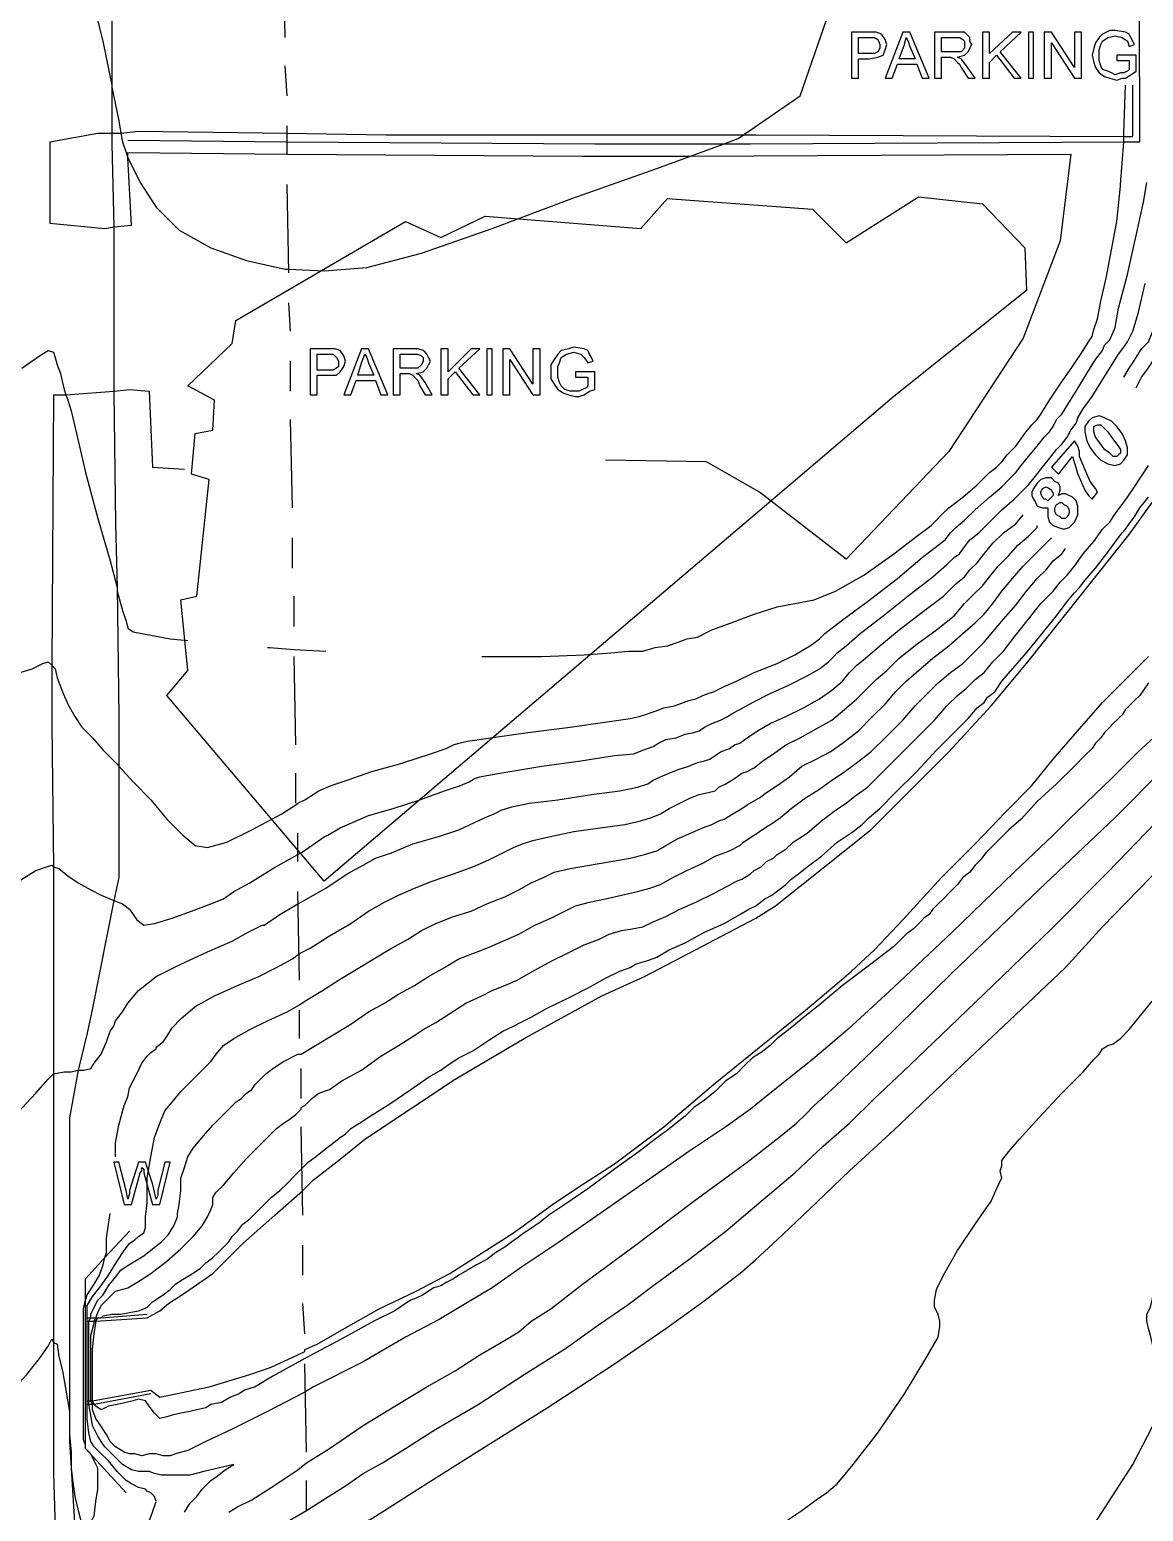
# Model space of a CAD drawing. Header units: feet. Extents: x -3749 to 15459, y 505 to 24761.
# Drawn here: x 445 to 2963, y 11107 to 14459 of the extents above; entities that cross this region are included whole.
import ezdxf

# ---------------------------------------------------------------- set-up
doc = ezdxf.new("R2010")
doc.units = ezdxf.units.FT
for name, color, linetype in [('Buildings', 2, 'CONTINUOUS'), ('Streets', 4, 'CONTINUOUS'), ('Topo', 7, 'CONTINUOUS'), ('Topo Lines', 6, 'CONTINUOUS'), ('Water', 5, 'CONTINUOUS')]:
    doc.layers.add(name, color=color, linetype=linetype)

msp = doc.modelspace()

# ---------------------------------------------------------------- linework, layer by layer
at = {"layer": 'Buildings'}
for points in [[(2919.2, 14205), (2955.2, 14205), (2951.2, 15677), (2315.2, 15677), (2159.2, 15677), (2155.2, 15653), (2111.2, 15653)], [(1023.2, 14441), (1019.2, 14641)], [(2303.2, 14349), (2319.2, 14349), (2319.2, 14393), (2343.2, 14393), (2363.2, 14397), (2375.2, 14401), (2379.2, 14413), (2383.2, 14425), (2379.2, 14437), (2371.2, 14449), (2359.2, 14453), (2351.2, 14453), (2343.2, 14453), (2303.2, 14453), (2303.2, 14349)], [(2379.2, 14349), (2395.2, 14349), (2407.2, 14381), (2451.2, 14381), (2463.2, 14349), (2479.2, 14349), (2435.2, 14453), (2419.2, 14453), (2379.2, 14349)], [(2491.2, 14349), (2507.2, 14349), (2507.2, 14397), (2523.2, 14397), (2527.2, 14397), (2535.2, 14393), (2543.2, 14385), (2547.2, 14381), (2551.2, 14373), (2567.2, 14349), (2583.2, 14349), (2563.2, 14377), (2551.2, 14393), (2543.2, 14397), (2559.2, 14401), (2567.2, 14409), (2571.2, 14417), (2575.2, 14425), (2571.2, 14433), (2571.2, 14441), (2563.2, 14449), (2559.2, 14453), (2551.2, 14453), (2539.2, 14453), (2491.2, 14453), (2491.2, 14349)], [(2599.2, 14349), (2615.2, 14349), (2615.2, 14385), (2631.2, 14401), (2671.2, 14349), (2687.2, 14349), (2639.2, 14409), (2687.2, 14453), (2667.2, 14453), (2615.2, 14405), (2615.2, 14453), (2599.2, 14453), (2599.2, 14349)], [(2703.2, 14349), (2715.2, 14349), (2715.2, 14453), (2703.2, 14453), (2703.2, 14349)], [(2739.2, 14349), (2755.2, 14349), (2755.2, 14429), (2807.2, 14349), (2823.2, 14349), (2823.2, 14453), (2807.2, 14453), (2807.2, 14373), (2755.2, 14453), (2739.2, 14453), (2739.2, 14349)], [(2903.2, 14389), (2931.2, 14389), (2931.2, 14369), (2927.2, 14365), (2919.2, 14361), (2911.2, 14361), (2899.2, 14357), (2891.2, 14361), (2883.2, 14365), (2871.2, 14369), (2867.2, 14377), (2863.2, 14389), (2863.2, 14401), (2863.2, 14413), (2867.2, 14425), (2871.2, 14433), (2883.2, 14441), (2899.2, 14445), (2915.2, 14441), (2927.2, 14433), (2931.2, 14421), (2943.2, 14425), (2939.2, 14433), (2935.2, 14441), (2931.2, 14449), (2923.2, 14453), (2899.2, 14457), (2887.2, 14457), (2871.2, 14449), (2863.2, 14441), (2855.2, 14429), (2851.2, 14417), (2847.2, 14401), (2851.2, 14385), (2855.2, 14373), (2863.2, 14361), (2875.2, 14353), (2887.2, 14349), (2903.2, 14345), (2915.2, 14349), (2923.2, 14349), (2935.2, 14357), (2947.2, 14365), (2947.2, 14401), (2903.2, 14401), (2903.2, 14389)], [(2319.2, 14405), (2319.2, 14441), (2343.2, 14441), (2351.2, 14441), (2355.2, 14441), (2363.2, 14437), (2367.2, 14425), (2367.2, 14417), (2363.2, 14409), (2355.2, 14405), (2343.2, 14405), (2319.2, 14405)], [(2411.2, 14393), (2423.2, 14425), (2427.2, 14441), (2431.2, 14433), (2435.2, 14421), (2447.2, 14393), (2411.2, 14393)], [(2507.2, 14409), (2507.2, 14441), (2539.2, 14441), (2547.2, 14441), (2555.2, 14437), (2559.2, 14433), (2559.2, 14425), (2559.2, 14417), (2551.2, 14409), (2543.2, 14409), (2535.2, 14409), (2507.2, 14409)], [(1027.2, 14309), (1023.2, 14377)], [(1027.2, 14177), (1027.2, 14241)], [(667.2, 14209), (1027.2, 14205)], [(1027.2, 14205), (1723.2, 14201), (2015.2, 14201)], [(1027.2, 14205), (1027.2, 14205)], [(2015.2, 14201), (2075.2, 14201), (2919.2, 14205)], [(2399.2, 13629), (1111.2, 12533), (755.2, 12953), (803.2, 13009), (787.2, 13169), (823.2, 13177), (851.2, 13441), (811.2, 13453), (819.2, 13545), (859.2, 13553), (863.2, 13621), (803.2, 13653), (903.2, 13749), (911.2, 13801), (1295.2, 14025), (1375.2, 13989), (1475.2, 14037), (1827.2, 14009), (1887.2, 14077), (2215.2, 14053), (2291.2, 13977), (2455.2, 14081), (2599.2, 14065), (2695.2, 13965), (2699.2, 13869), (2399.2, 13629)], [(1031.2, 13909), (1027.2, 14109)], [(1035.2, 13777), (1031.2, 13841)], [(1079.2, 13633), (1095.2, 13633), (1095.2, 13677), (1119.2, 13677), (1139.2, 13677), (1147.2, 13685), (1155.2, 13697), (1159.2, 13709), (1155.2, 13721), (1147.2, 13733), (1135.2, 13737), (1127.2, 13737), (1119.2, 13737), (1079.2, 13737), (1079.2, 13633)], [(1095.2, 13689), (1095.2, 13725), (1119.2, 13725), (1127.2, 13725), (1131.2, 13725), (1139.2, 13717), (1143.2, 13709), (1143.2, 13697), (1139.2, 13693), (1131.2, 13689), (1119.2, 13689), (1095.2, 13689)], [(1155.2, 13633), (1171.2, 13633), (1183.2, 13665), (1227.2, 13665), (1239.2, 13633), (1255.2, 13633), (1211.2, 13737), (1195.2, 13737), (1155.2, 13633)], [(1187.2, 13677), (1195.2, 13705), (1203.2, 13725), (1207.2, 13717), (1211.2, 13705), (1223.2, 13677), (1187.2, 13677)], [(1267.2, 13633), (1283.2, 13633), (1283.2, 13681), (1295.2, 13681), (1303.2, 13681), (1311.2, 13677), (1319.2, 13669), (1323.2, 13665), (1327.2, 13653), (1339.2, 13633), (1355.2, 13633), (1339.2, 13661), (1327.2, 13677), (1319.2, 13681), (1335.2, 13685), (1343.2, 13693), (1347.2, 13701), (1351.2, 13709), (1347.2, 13717), (1343.2, 13725), (1339.2, 13729), (1335.2, 13733), (1323.2, 13737), (1311.2, 13737), (1267.2, 13737), (1267.2, 13633)], [(1283.2, 13693), (1283.2, 13725), (1315.2, 13725), (1323.2, 13725), (1331.2, 13721), (1335.2, 13717), (1335.2, 13709), (1331.2, 13701), (1323.2, 13693), (1319.2, 13693), (1311.2, 13693), (1283.2, 13693)], [(1375.2, 13633), (1391.2, 13633), (1391.2, 13669), (1407.2, 13685), (1447.2, 13633), (1463.2, 13633), (1415.2, 13693), (1463.2, 13737), (1443.2, 13737), (1391.2, 13685), (1391.2, 13737), (1375.2, 13737), (1375.2, 13633)], [(1479.2, 13633), (1491.2, 13633), (1491.2, 13737), (1479.2, 13737), (1479.2, 13633)], [(1515.2, 13633), (1531.2, 13633), (1531.2, 13713), (1583.2, 13633), (1599.2, 13633), (1599.2, 13737), (1583.2, 13737), (1583.2, 13657), (1531.2, 13737), (1515.2, 13737), (1515.2, 13633)], [(1679.2, 13673), (1707.2, 13673), (1707.2, 13653), (1703.2, 13649), (1695.2, 13645), (1687.2, 13641), (1675.2, 13641), (1667.2, 13641), (1655.2, 13645), (1647.2, 13653), (1643.2, 13661), (1639.2, 13673), (1639.2, 13685), (1639.2, 13697), (1643.2, 13705), (1647.2, 13717), (1659.2, 13725), (1675.2, 13729), (1691.2, 13725), (1699.2, 13717), (1707.2, 13705), (1719.2, 13709), (1715.2, 13717), (1711.2, 13725), (1707.2, 13733), (1699.2, 13737), (1675.2, 13741), (1663.2, 13737), (1647.2, 13733), (1639.2, 13725), (1631.2, 13713), (1623.2, 13701), (1623.2, 13685), (1623.2, 13669), (1631.2, 13657), (1639.2, 13645), (1651.2, 13637), (1663.2, 13633), (1679.2, 13629), (1687.2, 13629), (1699.2, 13633), (1711.2, 13641), (1723.2, 13645), (1723.2, 13685), (1679.2, 13685), (1679.2, 13673)], [(1035.2, 13641), (1035.2, 13709)], [(1039.2, 13377), (1035.2, 13577)], [(2867.2, 13485), (2883.2, 13477), (2899.2, 13473), (2911.2, 13477), (2919.2, 13485), (2927.2, 13497), (2927.2, 13513), (2923.2, 13529), (2915.2, 13545), (2903.2, 13561), (2891.2, 13573), (2875.2, 13581), (2863.2, 13585), (2847.2, 13581), (2839.2, 13573), (2831.2, 13561), (2831.2, 13549), (2835.2, 13529), (2843.2, 13513), (2855.2, 13497), (2867.2, 13485)], [(2887.2, 13501), (2875.2, 13509), (2867.2, 13521), (2855.2, 13537), (2851.2, 13549), (2851.2, 13557), (2851.2, 13561), (2859.2, 13565), (2867.2, 13565), (2871.2, 13561), (2883.2, 13549), (2891.2, 13537), (2903.2, 13521), (2911.2, 13509), (2911.2, 13501), (2907.2, 13497), (2903.2, 13493), (2899.2, 13493), (2895.2, 13493), (2887.2, 13501)], [(2771.2, 13453), (2803.2, 13493), (2815.2, 13453), (2831.2, 13417), (2839.2, 13405), (2847.2, 13397), (2859.2, 13413), (2855.2, 13421), (2843.2, 13437), (2831.2, 13465), (2819.2, 13493), (2819.2, 13505), (2815.2, 13517), (2807.2, 13529), (2755.2, 13469), (2771.2, 13453)], [(2747.2, 13377), (2747.2, 13369), (2747.2, 13357), (2751.2, 13345), (2759.2, 13337), (2771.2, 13333), (2783.2, 13329), (2795.2, 13333), (2807.2, 13345), (2811.2, 13353), (2815.2, 13361), (2815.2, 13369), (2815.2, 13381), (2811.2, 13393), (2803.2, 13401), (2787.2, 13409), (2779.2, 13409), (2771.2, 13405), (2775.2, 13417), (2775.2, 13425), (2771.2, 13433), (2763.2, 13437), (2755.2, 13445), (2743.2, 13445), (2731.2, 13441), (2723.2, 13433), (2715.2, 13421), (2711.2, 13413), (2711.2, 13405), (2715.2, 13397), (2719.2, 13389), (2723.2, 13381), (2735.2, 13377), (2747.2, 13377)], [(2739.2, 13397), (2735.2, 13401), (2731.2, 13409), (2731.2, 13413), (2735.2, 13421), (2743.2, 13425), (2751.2, 13421), (2755.2, 13417), (2759.2, 13409), (2759.2, 13405), (2755.2, 13401), (2751.2, 13397), (2747.2, 13393), (2743.2, 13397), (2739.2, 13397)], [(2775.2, 13357), (2767.2, 13361), (2763.2, 13369), (2763.2, 13377), (2767.2, 13385), (2775.2, 13389), (2779.2, 13389), (2783.2, 13385), (2791.2, 13381), (2795.2, 13373), (2795.2, 13365), (2791.2, 13357), (2787.2, 13353), (2783.2, 13353), (2779.2, 13353), (2775.2, 13357)], [(1039.2, 13241), (1039.2, 13309)], [(1043.2, 13109), (1043.2, 13177)], [(1047.2, 12841), (1043.2, 13041)], [(1047.2, 12709), (1047.2, 12777)], [(1051.2, 12577), (1051.2, 12641)], [(1055.2, 12309), (1051.2, 12509)], [(1055.2, 12177), (1055.2, 12241)], [(1059.2, 12041), (1059.2, 12109)], [(1063.2, 11777), (1059.2, 11977)], [(659.2, 11801), (675.2, 11801), (695.2, 11873), (699.2, 11877), (699.2, 11885), (703.2, 11881), (703.2, 11873), (723.2, 11801), (739.2, 11801), (763.2, 11897), (751.2, 11897), (735.2, 11833), (735.2, 11821), (731.2, 11813), (723.2, 11849), (707.2, 11897), (691.2, 11897), (671.2, 11833), (671.2, 11825), (667.2, 11813), (663.2, 11833), (647.2, 11897), (635.2, 11897), (659.2, 11801)], [(615.2, 11681), (671.2, 11741)], [(1063.2, 11641), (1063.2, 11709)], [(571.2, 11585), (571.2, 11633), (615.2, 11681)], [(571.2, 11257), (571.2, 11585)], [(1067.2, 11509), (1063.2, 11577)], [(575.2, 11537), (575.2, 11545), (583.2, 11545), (595.2, 11545)], [(583.2, 11545), (595.2, 11545), (607.2, 11545)], [(595.2, 11545), (607.2, 11545), (711.2, 11553)], [(607.2, 11545), (711.2, 11553)], [(575.2, 11357), (575.2, 11521)], [(1071.2, 11241), (1067.2, 11441)], [(719.2, 11373), (591.2, 11349)], [(579.2, 11349), (575.2, 11349), (575.2, 11357)], [(587.2, 11349), (579.2, 11349)], [(591.2, 11349), (587.2, 11349)], [(571.2, 11249), (571.2, 11257)], [(663.2, 11149), (571.2, 11249)], [(1071.2, 11109), (1071.2, 11177)]]:
    msp.add_lwpolyline(points, dxfattribs=at)
at = {"layer": 'Streets'}
for points in [[(631.2, 14517), (631.2, 14333)], [(631.2, 14333), (631.2, 14225)], [(2919.2, 14217), (2939.2, 14217), (2939.2, 14333)], [(491.2, 14205), (599.2, 14225), (631.2, 14225)], [(631.2, 14225), (651.2, 14225), (691.2, 14229), (1027.2, 14225)], [(631.2, 14225), (631.2, 14201), (635.2, 14013)], [(1027.2, 14225), (1027.2, 14225)], [(1027.2, 14225), (1251.2, 14221), (2059.2, 14221)], [(2059.2, 14221), (2087.2, 14221), (2919.2, 14217)], [(491.2, 14205), (491.2, 14021)], [(635.2, 14013), (675.2, 14017), (667.2, 14169), (667.2, 14181), (1027.2, 14177)], [(1027.2, 14177), (1027.2, 14177)], [(1027.2, 14177), (1695.2, 14173), (1939.2, 14173)], [(1939.2, 14173), (2799.2, 14177), (2775.2, 13981), (2691.2, 13761), (2523.2, 13505), (2291.2, 13261), (2095.2, 13413), (1975.2, 13481), (1747.2, 13485)], [(491.2, 14021), (615.2, 14009), (635.2, 14013)], [(635.2, 14013), (635.2, 13641)], [(635.2, 13641), (671.2, 13645), (715.2, 13641), (723.2, 13469), (795.2, 13465)], [(499.2, 13633), (495.2, 13021)], [(499.2, 13633), (527.2, 13633)], [(527.2, 13633), (635.2, 13641)], [(635.2, 13641), (635.2, 13637), (639.2, 13341), (643.2, 13197)], [(643.2, 13197), (647.2, 12905), (647.2, 12793)], [(495.2, 13021), (495.2, 12885), (499.2, 12565)], [(647.2, 12793), (647.2, 12541), (635.2, 12489)], [(499.2, 12565), (499.2, 12409), (499.2, 12097)], [(635.2, 12489), (587.2, 12245)], [(587.2, 12245), (575.2, 12189), (555.2, 12105)], [(555.2, 12105), (535.2, 11997), (535.2, 11325)], [(499.2, 12097), (499.2, 11829), (499.2, 11489)], [(499.2, 11489), (499.2, 11193), (507.2, 10921)], [(535.2, 11325), (535.2, 11265), (551.2, 11009), (571.2, 10737)]]:
    msp.add_lwpolyline(points, dxfattribs=at)
at = {"layer": 'Topo', "color": 4}
for points in [[(575.2, 11537), (575.2, 11545), (583.2, 11545)], [(575.2, 11357), (575.2, 11537)], [(719.2, 11373), (591.2, 11349)], [(579.2, 11349), (575.2, 11349), (575.2, 11357)], [(587.2, 11349), (579.2, 11349)], [(591.2, 11349), (587.2, 11349)]]:
    msp.add_lwpolyline(points, dxfattribs=at)
at = {"layer": 'Topo Lines'}
for points in [[(2059.2, 14221), (2187.2, 14309), (2247.2, 14481), (2203.2, 14749), (2127.2, 14965)], [(-140.8, 14625), (-132.8, 14633), (-108.8, 14621), (-68.8, 14601), (-16.8, 14577), (39.2, 14553), (91.2, 14529), (139.2, 14521), (183.2, 14521), (223.2, 14537), (263.2, 14565), (311.2, 14601), (363.2, 14645), (419.2, 14689), (459.2, 14725), (483.2, 14741), (495.2, 14741), (507.2, 14717), (531.2, 14677), (555.2, 14613), (587.2, 14529), (611.2, 14429), (631.2, 14333)], [(631.2, 14333), (631.2, 14329), (647.2, 14253)], [(2919.2, 14217), (2919.2, 14225), (2923.2, 14333)], [(647.2, 14253), (651.2, 14225)], [(651.2, 14225), (655.2, 14205), (663.2, 14181), (667.2, 14169)], [(2015.2, 14201), (2047.2, 14213), (2059.2, 14221)], [(2919.2, 14205), (2919.2, 14217)], [(1939.2, 14173), (2015.2, 14201)], [(2911.2, 14105), (2911.2, 14109), (2919.2, 14205)], [(667.2, 14169), (675.2, 14153), (695.2, 14113), (731.2, 14057), (783.2, 14005), (855.2, 13965), (935.2, 13937), (1023.2, 13917), (1031.2, 13917)], [(1031.2, 13917), (1111.2, 13913), (1207.2, 13921), (1331.2, 13953), (1491.2, 14009), (1671.2, 14077), (1863.2, 14145), (1939.2, 14173)], [(2767.2, 13577), (2779.2, 13589), (2791.2, 13609), (2811.2, 13641), (2835.2, 13681), (2855.2, 13713), (2871.2, 13733), (2875.2, 13745), (2887.2, 13757), (2899.2, 13785), (2907.2, 13829), (2927.2, 13905), (2947.2, 13993), (2963.2, 14069), (2971.2, 14113)], [(2919.2, 13673), (2931.2, 13693), (2939.2, 13705), (2947.2, 13717), (2959.2, 13737), (2975.2, 13753), (2983.2, 13773), (2995.2, 13809), (3011.2, 13865), (3027.2, 13933), (3039.2, 13989), (3051.2, 14025), (3063.2, 14049), (3075.2, 14077), (3091.2, 14109), (3091.2, 14113)], [(2555.2, 13401), (2587.2, 13429), (2615.2, 13457), (2631.2, 13469), (2643.2, 13481), (2655.2, 13497), (2675.2, 13517), (2695.2, 13545), (2711.2, 13565), (2723.2, 13577), (2731.2, 13589), (2739.2, 13601), (2751.2, 13621), (2775.2, 13657), (2803.2, 13697), (2827.2, 13733), (2839.2, 13753), (2847.2, 13765), (2851.2, 13781), (2859.2, 13805), (2867.2, 13845), (2879.2, 13897), (2891.2, 13961), (2903.2, 14025), (2911.2, 14105)], [(2947.2, 13649), (2959.2, 13673), (2971.2, 13689), (2979.2, 13701), (2987.2, 13713), (2995.2, 13725), (3003.2, 13737), (3015.2, 13745), (3027.2, 13765), (3039.2, 13797), (3051.2, 13845), (3067.2, 13901), (3079.2, 13949), (3095.2, 13981), (3107.2, 14009), (3123.2, 14037), (3139.2, 14077), (3155.2, 14109)], [(1031.2, 13917), (1031.2, 13917)], [(1439.2, 12757), (1451.2, 12765), (1463.2, 12769), (1487.2, 12773), (1531.2, 12781), (1603.2, 12793), (1691.2, 12805), (1767.2, 12817), (1811.2, 12821), (1831.2, 12829), (1855.2, 12837), (1867.2, 12845), (1883.2, 12853), (1907.2, 12857), (1927.2, 12865), (1947.2, 12869), (1959.2, 12873), (1971.2, 12881), (1987.2, 12889), (2007.2, 12897), (2023.2, 12905), (2035.2, 12913), (2051.2, 12921), (2079.2, 12937), (2119.2, 12957), (2163.2, 12977), (2203.2, 12997), (2231.2, 13013), (2251.2, 13029), (2263.2, 13041), (2271.2, 13049), (2291.2, 13065), (2323.2, 13093), (2375.2, 13133), (2435.2, 13181), (2487.2, 13221), (2519.2, 13249), (2535.2, 13265), (2547.2, 13273), (2559.2, 13289), (2571.2, 13305), (2591.2, 13321), (2615.2, 13345), (2643.2, 13373), (2671.2, 13397), (2687.2, 13413), (2703.2, 13429), (2719.2, 13449), (2735.2, 13469), (2751.2, 13489), (2767.2, 13509), (2779.2, 13521), (2791.2, 13537), (2799.2, 13553), (2811.2, 13569), (2815.2, 13581), (2827.2, 13601), (2847.2, 13629), (2867.2, 13661), (2887.2, 13693), (2899.2, 13713), (2907.2, 13725), (2919.2, 13741), (2927.2, 13753), (2939.2, 13777), (2951.2, 13817), (2967.2, 13885)], [(427.2, 13693), (467.2, 13721), (487.2, 13733), (499.2, 13729), (503.2, 13717), (507.2, 13701), (515.2, 13681), (519.2, 13661), (523.2, 13645), (527.2, 13633)], [(527.2, 13633), (531.2, 13621), (539.2, 13597), (551.2, 13545), (571.2, 13457), (599.2, 13353), (627.2, 13257), (643.2, 13197)], [(1279.2, 12797), (1291.2, 12801), (1351.2, 12821), (1387.2, 12833), (1403.2, 12841), (1415.2, 12845), (1435.2, 12849), (1487.2, 12857), (1571.2, 12869), (1667.2, 12881), (1751.2, 12893), (1803.2, 12901), (1823.2, 12905), (1835.2, 12909), (1859.2, 12917), (1879.2, 12925), (1903.2, 12929), (1923.2, 12937), (1935.2, 12941), (1951.2, 12945), (1967.2, 12953), (1979.2, 12957), (1991.2, 12961), (2015.2, 12973), (2043.2, 12985), (2083.2, 13005), (2135.2, 13025), (2175.2, 13045), (2203.2, 13061), (2215.2, 13069), (2231.2, 13081), (2243.2, 13093), (2279.2, 13121), (2339.2, 13165), (2407.2, 13217), (2463.2, 13265), (2499.2, 13293), (2515.2, 13305), (2527.2, 13321), (2539.2, 13333), (2559.2, 13349), (2583.2, 13373), (2615.2, 13401), (2643.2, 13425), (2659.2, 13441), (2675.2, 13457), (2687.2, 13473), (2703.2, 13493), (2723.2, 13517), (2739.2, 13537), (2751.2, 13549), (2759.2, 13561), (2767.2, 13577)], [(2583.2, 12989), (2603.2, 13005), (2623.2, 13029), (2647.2, 13053), (2671.2, 13085), (2703.2, 13125), (2731.2, 13161), (2759.2, 13189), (2775.2, 13209), (2791.2, 13225), (2807.2, 13245), (2827.2, 13273), (2851.2, 13301), (2871.2, 13329), (2887.2, 13345), (2895.2, 13357), (2903.2, 13369), (2915.2, 13385), (2927.2, 13401), (2943.2, 13425), (2959.2, 13449), (2975.2, 13473)], [(2239.2, 13177), (2267.2, 13189), (2331.2, 13225), (2399.2, 13273), (2451.2, 13313), (2483.2, 13337), (2495.2, 13349), (2507.2, 13361), (2523.2, 13377), (2555.2, 13401)], [(2343.2, 12677), (2367.2, 12697), (2403.2, 12733), (2451.2, 12781), (2495.2, 12829), (2535.2, 12869), (2567.2, 12901), (2587.2, 12925), (2603.2, 12937), (2611.2, 12949), (2627.2, 12961), (2643.2, 12985), (2667.2, 13013), (2699.2, 13049), (2731.2, 13089), (2767.2, 13133), (2791.2, 13165), (2807.2, 13185), (2819.2, 13197), (2831.2, 13213), (2855.2, 13241), (2883.2, 13277), (2903.2, 13305), (2915.2, 13321), (2923.2, 13329), (2931.2, 13341), (2943.2, 13357), (2955.2, 13377), (2975.2, 13401)], [(1575.2, 12709), (1639.2, 12717), (1715.2, 12729), (1779.2, 12737), (1819.2, 12745), (1843.2, 12753), (1855.2, 12761), (1871.2, 12769), (1891.2, 12777), (1911.2, 12785), (1935.2, 12793), (1955.2, 12801), (1971.2, 12805), (1983.2, 12809), (1995.2, 12817), (2007.2, 12825), (2027.2, 12833), (2039.2, 12841), (2051.2, 12845), (2067.2, 12857), (2091.2, 12873), (2119.2, 12889), (2155.2, 12905), (2195.2, 12925), (2231.2, 12945), (2259.2, 12965), (2283.2, 12985), (2299.2, 13005), (2315.2, 13021), (2335.2, 13037), (2367.2, 13065), (2411.2, 13101), (2463.2, 13141), (2511.2, 13177), (2539.2, 13205), (2559.2, 13221), (2571.2, 13237), (2587.2, 13253), (2603.2, 13273), (2623.2, 13297), (2647.2, 13321), (2675.2, 13341), (2691.2, 13361)], [(1579.2, 12529), (1607.2, 12541), (1631.2, 12553), (1667.2, 12561), (1711.2, 12569), (1759.2, 12577), (1803.2, 12585), (1835.2, 12593), (1863.2, 12601), (1883.2, 12613), (1911.2, 12629), (1939.2, 12641), (1967.2, 12653), (1987.2, 12661), (2003.2, 12669), (2015.2, 12673), (2035.2, 12685), (2055.2, 12697), (2067.2, 12705), (2087.2, 12717), (2095.2, 12721), (2111.2, 12733), (2135.2, 12749), (2163.2, 12769), (2191.2, 12793), (2223.2, 12809), (2255.2, 12825), (2283.2, 12845), (2319.2, 12873), (2351.2, 12905), (2379.2, 12933), (2403.2, 12961), (2427.2, 12985), (2455.2, 13009), (2487.2, 13037), (2523.2, 13065), (2555.2, 13093), (2583.2, 13117), (2603.2, 13137), (2623.2, 13161), (2643.2, 13189), (2667.2, 13217), (2691.2, 13245), (2711.2, 13265), (2731.2, 13285), (2751.2, 13305), (2755.2, 13309)], [(2659.2, 13269), (2679.2, 13293), (2703.2, 13313), (2723.2, 13333), (2723.2, 13337)], [(1171.2, 12209), (1211.2, 12237), (1247.2, 12257), (1279.2, 12277), (1315.2, 12297), (1347.2, 12317), (1383.2, 12337), (1415.2, 12357), (1447.2, 12369), (1479.2, 12381), (1515.2, 12397), (1551.2, 12413), (1587.2, 12433), (1623.2, 12449), (1655.2, 12465), (1679.2, 12477), (1711.2, 12485), (1747.2, 12493), (1783.2, 12501), (1819.2, 12509), (1847.2, 12517), (1871.2, 12525), (1899.2, 12541), (1931.2, 12557), (1967.2, 12573), (1995.2, 12589), (2015.2, 12597), (2027.2, 12601), (2051.2, 12613), (2059.2, 12621), (2071.2, 12629), (2083.2, 12637), (2095.2, 12645), (2107.2, 12653), (2127.2, 12665), (2143.2, 12677), (2167.2, 12697), (2199.2, 12721), (2231.2, 12741), (2259.2, 12761), (2283.2, 12777), (2311.2, 12797), (2347.2, 12825), (2383.2, 12861), (2419.2, 12897), (2447.2, 12929), (2475.2, 12957), (2499.2, 12981), (2527.2, 13005), (2555.2, 13025), (2579.2, 13049), (2603.2, 13073), (2623.2, 13097), (2647.2, 13125), (2675.2, 13157), (2699.2, 13189), (2723.2, 13217), (2743.2, 13237), (2759.2, 13257), (2779.2, 13273), (2787.2, 13285)], [(1055.2, 12369), (1079.2, 12381), (1123.2, 12409), (1171.2, 12437), (1211.2, 12465), (1247.2, 12485), (1279.2, 12501), (1315.2, 12517), (1355.2, 12533), (1403.2, 12549), (1447.2, 12565), (1483.2, 12581), (1515.2, 12597), (1539.2, 12609), (1559.2, 12617), (1583.2, 12625), (1619.2, 12633), (1675.2, 12645), (1735.2, 12653), (1791.2, 12661), (1827.2, 12669), (1851.2, 12677), (1871.2, 12685), (1891.2, 12697), (1915.2, 12709), (1939.2, 12721), (1959.2, 12729), (1979.2, 12733), (1995.2, 12737), (2003.2, 12745), (2019.2, 12753), (2039.2, 12765), (2055.2, 12777), (2067.2, 12781), (2083.2, 12789), (2103.2, 12805), (2127.2, 12821), (2155.2, 12841), (2187.2, 12857), (2223.2, 12877), (2259.2, 12897), (2287.2, 12921), (2315.2, 12945), (2339.2, 12969), (2359.2, 12989), (2383.2, 13009), (2411.2, 13037), (2451.2, 13069), (2495.2, 13101), (2535.2, 13133), (2559.2, 13161), (2579.2, 13181), (2599.2, 13201), (2615.2, 13221), (2635.2, 13245), (2659.2, 13269)], [(643.2, 13197), (643.2, 13189), (655.2, 13145), (663.2, 13121), (667.2, 13105), (679.2, 13097), (699.2, 13093), (719.2, 13089), (763.2, 13081), (803.2, 13077)], [(1467.2, 13041), (1479.2, 13041), (1603.2, 13041), (1699.2, 13045), (1759.2, 13049), (1799.2, 13053), (1831.2, 13053), (1859.2, 13061), (1887.2, 13065), (1911.2, 13073), (1931.2, 13081), (1955.2, 13085), (1987.2, 13101), (2031.2, 13117), (2083.2, 13137), (2135.2, 13153), (2175.2, 13161), (2219.2, 13169), (2239.2, 13177)], [(-132.8, 13109), (-104.8, 13105), (-72.8, 13097), (-28.8, 13073), (35.2, 13033), (111.2, 12989), (195.2, 12961), (275.2, 12961), (351.2, 12977), (411.2, 13001), (451.2, 13013), (475.2, 13025), (487.2, 13029), (495.2, 13021)], [(983.2, 13061), (987.2, 13061), (1043.2, 13057)], [(1043.2, 13057), (1043.2, 13057)], [(1043.2, 13057), (1115.2, 13053)], [(495.2, 13021), (503.2, 13013), (507.2, 12993), (519.2, 12961), (531.2, 12933), (547.2, 12905), (563.2, 12881), (587.2, 12857), (611.2, 12829), (643.2, 12797), (647.2, 12793)], [(2135.2, 12593), (2155.2, 12605), (2171.2, 12621), (2203.2, 12641), (2235.2, 12669), (2267.2, 12693), (2291.2, 12709), (2311.2, 12725), (2339.2, 12745), (2375.2, 12781), (2415.2, 12821), (2455.2, 12861), (2491.2, 12897), (2519.2, 12929), (2543.2, 12953), (2563.2, 12969), (2583.2, 12989)], [(2975.2, 12981), (2963.2, 12965), (2955.2, 12953), (2943.2, 12941), (2931.2, 12929), (2923.2, 12921), (2915.2, 12909), (2907.2, 12901), (2895.2, 12889), (2887.2, 12881)], [(2207.2, 11789), (2299.2, 11877), (2399.2, 11969), (2491.2, 12057), (2571.2, 12133), (2647.2, 12205), (2715.2, 12269), (2787.2, 12337), (2871.2, 12429), (2979.2, 12541), (3091.2, 12665), (3191.2, 12773), (3259.2, 12853), (3311.2, 12917), (3339.2, 12953)], [(2887.2, 12881), (2875.2, 12869), (2867.2, 12857), (2855.2, 12845), (2847.2, 12833), (2831.2, 12817), (2807.2, 12793), (2767.2, 12753), (2723.2, 12713), (2687.2, 12673), (2659.2, 12649), (2643.2, 12633), (2631.2, 12621), (2619.2, 12609), (2607.2, 12597), (2595.2, 12581), (2583.2, 12569), (2571.2, 12553), (2555.2, 12541), (2543.2, 12525), (2527.2, 12509), (2511.2, 12493), (2499.2, 12481), (2487.2, 12469), (2479.2, 12457), (2467.2, 12449), (2459.2, 12441), (2443.2, 12425), (2427.2, 12413), (2399.2, 12385), (2347.2, 12345), (2283.2, 12297), (2231.2, 12253), (2191.2, 12221), (2171.2, 12205), (2151.2, 12189), (2135.2, 12177), (2119.2, 12161), (2099.2, 12145), (2079.2, 12133), (2063.2, 12117), (2043.2, 12097), (2019.2, 12081), (1995.2, 12057), (1971.2, 12037), (1947.2, 12021), (1927.2, 12001), (1907.2, 11985), (1887.2, 11969), (1859.2, 11949), (1823.2, 11921), (1767.2, 11881), (1707.2, 11837), (1655.2, 11801), (1619.2, 11777), (1599.2, 11761), (1587.2, 11753), (1575.2, 11745), (1563.2, 11737), (1547.2, 11725), (1535.2, 11717), (1519.2, 11705), (1499.2, 11693), (1479.2, 11677), (1455.2, 11665), (1435.2, 11653), (1415.2, 11641), (1403.2, 11633), (1387.2, 11625), (1375.2, 11617), (1359.2, 11613), (1347.2, 11605), (1335.2, 11597), (1319.2, 11589), (1307.2, 11585), (1295.2, 11577), (1271.2, 11561), (1223.2, 11537), (1151.2, 11497), (1067.2, 11453)], [(2995.2, 12865), (2951.2, 12825), (2891.2, 12765), (2795.2, 12673), (2759.2, 12637)], [(647.2, 12793), (679.2, 12757), (719.2, 12717), (755.2, 12673), (791.2, 12637), (819.2, 12613), (847.2, 12609), (891.2, 12621), (947.2, 12649), (1015.2, 12685), (1047.2, 12705)], [(1051.2, 12709), (1067.2, 12717), (1099.2, 12737), (1127.2, 12749), (1163.2, 12761), (1219.2, 12781), (1279.2, 12797)], [(2899.2, 12677), (3007.2, 12785)], [(1119.2, 12637), (1147.2, 12653), (1175.2, 12665), (1211.2, 12681), (1267.2, 12697), (1327.2, 12717), (1383.2, 12737), (1419.2, 12749), (1439.2, 12757)], [(1047.2, 12705), (1051.2, 12709)], [(1051.2, 12481), (1059.2, 12485), (1115.2, 12517), (1163.2, 12549), (1199.2, 12569), (1227.2, 12585), (1263.2, 12597), (1311.2, 12617), (1367.2, 12633), (1415.2, 12649), (1451.2, 12665), (1475.2, 12677), (1495.2, 12685), (1511.2, 12693), (1535.2, 12701), (1575.2, 12709)], [(1063.2, 11885), (1075.2, 11897), (1091.2, 11909), (1111.2, 11925), (1127.2, 11937), (1147.2, 11953), (1159.2, 11961), (1171.2, 11973), (1191.2, 11985), (1215.2, 12001), (1259.2, 12029), (1307.2, 12061), (1347.2, 12089), (1375.2, 12105), (1391.2, 12117), (1415.2, 12133), (1447.2, 12149), (1483.2, 12173), (1515.2, 12193), (1539.2, 12205), (1555.2, 12213), (1579.2, 12225), (1615.2, 12245), (1663.2, 12269), (1711.2, 12293), (1747.2, 12313), (1779.2, 12329), (1803.2, 12337), (1815.2, 12345), (1827.2, 12349), (1843.2, 12353), (1863.2, 12361), (1891.2, 12377), (1927.2, 12393), (1971.2, 12417), (2015.2, 12437), (2051.2, 12457), (2071.2, 12469), (2087.2, 12477), (2107.2, 12493), (2123.2, 12501), (2139.2, 12513), (2155.2, 12525), (2167.2, 12537), (2183.2, 12549), (2203.2, 12565), (2235.2, 12589), (2271.2, 12621), (2307.2, 12645), (2327.2, 12661), (2343.2, 12677)], [(1071.2, 11217), (1123.2, 11249), (1199.2, 11301), (1271.2, 11345), (1343.2, 11389), (1407.2, 11425), (1463.2, 11461), (1511.2, 11489), (1551.2, 11513), (1579.2, 11537), (1623.2, 11565), (1695.2, 11621), (1815.2, 11709), (1947.2, 11809), (2067.2, 11897), (2139.2, 11953), (2179.2, 11985), (2199.2, 12005), (2219.2, 12025), (2267.2, 12069), (2367.2, 12165), (2531.2, 12325), (2727.2, 12513), (2899.2, 12677)], [(1051.2, 12593), (1059.2, 12597), (1111.2, 12633), (1119.2, 12637)], [(1071.2, 11109), (1115.2, 11137), (1159.2, 11165), (1199.2, 11193), (1243.2, 11217), (1295.2, 11249), (1363.2, 11293), (1459.2, 11349), (1563.2, 11417), (1659.2, 11477), (1731.2, 11529), (1795.2, 11573), (1859.2, 11621), (1935.2, 11677), (2019.2, 11741), (2099.2, 11809), (2175.2, 11873), (2239.2, 11933), (2299.2, 11985), (2355.2, 12041), (2419.2, 12101), (2507.2, 12185), (2623.2, 12297), (2755.2, 12425), (2883.2, 12553), (2991.2, 12665)], [(2759.2, 12637), (2671.2, 12553), (2531.2, 12417), (2399.2, 12293), (2295.2, 12197), (2215.2, 12129), (2159.2, 12085), (2115.2, 12049), (2075.2, 12017), (2019.2, 11977), (1935.2, 11921), (1839.2, 11853), (1735.2, 11781), (1643.2, 11717), (1559.2, 11661), (1491.2, 11613), (1431.2, 11577)], [(635.2, 12489), (655.2, 12481), (671.2, 12469), (679.2, 12457), (687.2, 12445), (703.2, 12433), (727.2, 12437), (767.2, 12449), (811.2, 12465), (855.2, 12481), (883.2, 12493), (907.2, 12509), (943.2, 12529), (995.2, 12561), (1051.2, 12593)], [(1051.2, 12593), (1051.2, 12593)], [(1059.2, 12021), (1067.2, 12025), (1083.2, 12041), (1099.2, 12053), (1123.2, 12061), (1151.2, 12081), (1195.2, 12105), (1239.2, 12137), (1279.2, 12161), (1311.2, 12181), (1335.2, 12197), (1363.2, 12213), (1395.2, 12233), (1431.2, 12257), (1467.2, 12273), (1491.2, 12285), (1519.2, 12297), (1547.2, 12309), (1583.2, 12329), (1627.2, 12353), (1667.2, 12373), (1699.2, 12389), (1731.2, 12401), (1755.2, 12413), (1783.2, 12421), (1807.2, 12425), (1831.2, 12429), (1855.2, 12441), (1883.2, 12453), (1915.2, 12469), (1951.2, 12485), (1991.2, 12505), (2023.2, 12521), (2043.2, 12533), (2055.2, 12537), (2075.2, 12549), (2083.2, 12557), (2099.2, 12565), (2111.2, 12577), (2127.2, 12585), (2135.2, 12593)], [(-232.8, 12557), (-204.8, 12553), (-156.8, 12545), (-136.8, 12541), (-132.8, 12541), (-120.8, 12533), (-100.8, 12517), (-68.8, 12497), (-20.8, 12465), (43.2, 12429), (119.2, 12401), (195.2, 12393), (263.2, 12417), (327.2, 12461), (383.2, 12505), (427.2, 12537), (459.2, 12557), (483.2, 12565), (495.2, 12569), (499.2, 12565)], [(499.2, 12565), (511.2, 12561), (531.2, 12545), (555.2, 12529), (583.2, 12513), (607.2, 12501), (635.2, 12489), (635.2, 12489)], [(1055.2, 12253), (1067.2, 12261), (1107.2, 12285), (1143.2, 12309), (1183.2, 12333), (1223.2, 12357), (1263.2, 12381), (1299.2, 12401), (1331.2, 12421), (1363.2, 12437), (1403.2, 12453), (1443.2, 12465), (1479.2, 12481), (1519.2, 12497), (1551.2, 12513), (1579.2, 12529)], [(975.2, 12433), (1011.2, 12457), (1051.2, 12481)], [(1051.2, 12481), (1051.2, 12481)], [(555.2, 12105), (567.2, 12105), (583.2, 12109), (591.2, 12121), (607.2, 12141), (619.2, 12169), (627.2, 12193), (635.2, 12205), (639.2, 12217), (655.2, 12237), (667.2, 12257), (691.2, 12285), (731.2, 12317), (787.2, 12345), (847.2, 12373), (903.2, 12397), (939.2, 12417), (971.2, 12433), (975.2, 12433)], [(651.2, 11997), (659.2, 12025), (667.2, 12045), (671.2, 12065), (687.2, 12097), (699.2, 12121), (711.2, 12137), (719.2, 12145), (731.2, 12153), (731.2, 12157), (747.2, 12169), (755.2, 12181), (767.2, 12201), (787.2, 12221), (819.2, 12249), (863.2, 12273), (915.2, 12297), (963.2, 12317), (1003.2, 12337), (1039.2, 12357), (1055.2, 12369)], [(1055.2, 12369), (1055.2, 12369)], [(711.2, 11805), (711.2, 11813), (711.2, 11861), (719.2, 11909), (727.2, 11953), (739.2, 11985), (751.2, 12013), (771.2, 12037), (787.2, 12057), (803.2, 12073), (815.2, 12085), (823.2, 12093), (839.2, 12109), (855.2, 12125), (867.2, 12141), (883.2, 12161), (907.2, 12177), (943.2, 12197), (983.2, 12217), (1027.2, 12237), (1055.2, 12253)], [(1055.2, 12253), (1055.2, 12253)], [(2155.2, 11085), (2191.2, 11109), (2223.2, 11133), (2247.2, 11149), (2271.2, 11169), (2307.2, 11213), (2363.2, 11285), (2423.2, 11373), (2471.2, 11453), (2499.2, 11501), (2503.2, 11525), (2503.2, 11537), (2499.2, 11553), (2491.2, 11569), (2491.2, 11585), (2495.2, 11609), (2511.2, 11641), (2543.2, 11697), (2583.2, 11757), (2619.2, 11809), (2635.2, 11845), (2643.2, 11861), (2639.2, 11877), (2643.2, 11889), (2643.2, 11901), (2659.2, 11921), (2683.2, 11949), (2727.2, 11997), (2779.2, 12053), (2827.2, 12101), (2851.2, 12129), (2863.2, 12141), (2871.2, 12153), (2883.2, 12161), (2895.2, 12165), (2911.2, 12177), (2931.2, 12197), (2983.2, 12261)], [(1055.2, 12141), (1059.2, 12141), (1091.2, 12161), (1131.2, 12185), (1171.2, 12209)], [(779.2, 11781), (783.2, 11801), (787.2, 11833), (787.2, 11861), (795.2, 11885), (803.2, 11909), (815.2, 11929), (839.2, 11957), (859.2, 11981), (883.2, 12005), (899.2, 12021), (911.2, 12033), (923.2, 12041), (935.2, 12053), (947.2, 12061), (955.2, 12073), (967.2, 12085), (979.2, 12097), (995.2, 12109), (1019.2, 12125), (1051.2, 12141), (1055.2, 12141)], [(407.2, 11997), (459.2, 12053), (487.2, 12085), (499.2, 12097), (523.2, 12101), (539.2, 12101), (555.2, 12105), (555.2, 12105)], [(859.2, 11801), (859.2, 11817), (867.2, 11829), (883.2, 11845), (907.2, 11873), (935.2, 11905), (963.2, 11933), (987.2, 11957), (1003.2, 11973), (1019.2, 11985), (1031.2, 11993), (1047.2, 12005), (1059.2, 12017), (1059.2, 12017)], [(1059.2, 12017), (1059.2, 12021)], [(639.2, 11909), (639.2, 11941), (647.2, 11981), (651.2, 11997)], [(607.2, 11545), (611.2, 11549), (631.2, 11553), (651.2, 11553), (671.2, 11557), (691.2, 11561), (703.2, 11565), (711.2, 11569), (723.2, 11581), (747.2, 11597), (763.2, 11609), (775.2, 11621), (787.2, 11629), (807.2, 11641), (819.2, 11649), (831.2, 11657), (843.2, 11669), (859.2, 11681), (871.2, 11693), (883.2, 11705), (895.2, 11717), (903.2, 11729), (915.2, 11741), (927.2, 11757), (943.2, 11769), (959.2, 11785), (975.2, 11801), (991.2, 11817), (1011.2, 11833), (1027.2, 11849), (1043.2, 11865), (1059.2, 11881), (1059.2, 11881)], [(1059.2, 11881), (1063.2, 11885)], [(711.2, 11153), (707.2, 11157), (691.2, 11161), (675.2, 11169), (663.2, 11177), (643.2, 11197), (623.2, 11221), (603.2, 11241), (591.2, 11253), (583.2, 11265), (579.2, 11285), (575.2, 11317), (575.2, 11369), (575.2, 11433), (575.2, 11493), (575.2, 11533), (575.2, 11557), (575.2, 11573), (587.2, 11593), (603.2, 11613), (623.2, 11641), (643.2, 11673), (659.2, 11697), (671.2, 11713), (683.2, 11721), (691.2, 11729), (703.2, 11737), (707.2, 11749), (707.2, 11773), (711.2, 11805)], [(595.2, 11545), (599.2, 11557), (607.2, 11573), (619.2, 11585), (627.2, 11593), (639.2, 11605), (667.2, 11613), (687.2, 11625), (719.2, 11645), (755.2, 11673), (787.2, 11701), (815.2, 11729), (835.2, 11753), (847.2, 11773), (855.2, 11789), (859.2, 11801), (859.2, 11801)], [(583.2, 11545), (583.2, 11553), (591.2, 11569), (599.2, 11585), (611.2, 11597), (623.2, 11617), (639.2, 11637), (651.2, 11653), (663.2, 11661), (683.2, 11673), (703.2, 11685), (723.2, 11701), (743.2, 11717), (759.2, 11733), (771.2, 11753), (779.2, 11773), (779.2, 11781)], [(615.2, 11681), (619.2, 11693), (619.2, 11725), (623.2, 11757), (627.2, 11781)], [(1075.2, 11017), (1103.2, 11029), (1151.2, 11053), (1183.2, 11069), (1195.2, 11081), (1215.2, 11089), (1247.2, 11109), (1323.2, 11157), (1455.2, 11241), (1615.2, 11341), (1767.2, 11441), (1883.2, 11521), (1967.2, 11581), (2019.2, 11621), (2055.2, 11649), (2087.2, 11677), (2135.2, 11721), (2207.2, 11789)], [(571.2, 11585), (575.2, 11597), (591.2, 11621), (603.2, 11641), (611.2, 11665), (615.2, 11681)], [(2831.2, 11045), (2939.2, 11213), (2995.2, 11321), (3011.2, 11373), (3007.2, 11401), (3003.2, 11421), (2995.2, 11441), (2991.2, 11457), (2987.2, 11473), (2983.2, 11489), (2979.2, 11505), (2975.2, 11521), (2971.2, 11537), (2971.2, 11553), (2979.2, 11569), (2983.2, 11585), (2987.2, 11605), (2987.2, 11625), (2987.2, 11625)], [(571.2, 11257), (567.2, 11269), (567.2, 11305), (567.2, 11373), (567.2, 11453), (567.2, 11525), (567.2, 11565), (571.2, 11585), (571.2, 11585)], [(1431.2, 11577), (1371.2, 11541), (1295.2, 11501), (1199.2, 11445), (1087.2, 11389), (1067.2, 11377)], [(579.2, 11537), (583.2, 11545)], [(579.2, 11357), (579.2, 11365), (579.2, 11413), (579.2, 11461), (579.2, 11501), (579.2, 11529), (579.2, 11537)], [(583.2, 11357), (583.2, 11361), (583.2, 11393), (583.2, 11429), (583.2, 11469), (583.2, 11505), (591.2, 11533), (591.2, 11537)], [(587.2, 11357), (587.2, 11361), (587.2, 11373), (587.2, 11397), (587.2, 11433), (587.2, 11473), (591.2, 11509), (595.2, 11533), (595.2, 11537)], [(591.2, 11537), (595.2, 11545)], [(595.2, 11537), (599.2, 11545), (607.2, 11545)], [(-128.8, 11413), (-104.8, 11397), (-72.8, 11377), (-28.8, 11349), (27.2, 11317), (87.2, 11285), (151.2, 11257), (215.2, 11253), (283.2, 11277), (343.2, 11321), (395.2, 11369), (439.2, 11417), (467.2, 11453), (487.2, 11481), (495.2, 11497), (499.2, 11489)], [(499.2, 11489), (507.2, 11485), (511.2, 11457), (519.2, 11425), (527.2, 11381), (535.2, 11333), (535.2, 11325)], [(1067.2, 11453), (995.2, 11413), (955.2, 11389), (931.2, 11381), (919.2, 11373), (899.2, 11365), (879.2, 11353), (855.2, 11349), (843.2, 11341), (823.2, 11337), (807.2, 11333), (787.2, 11329), (767.2, 11325), (755.2, 11321), (739.2, 11317), (727.2, 11329), (715.2, 11345), (707.2, 11357)], [(1067.2, 11453), (1067.2, 11453)], [(1067.2, 11377), (983.2, 11333), (903.2, 11293), (843.2, 11265), (803.2, 11245), (775.2, 11237), (763.2, 11233), (747.2, 11233), (731.2, 11237), (715.2, 11237), (699.2, 11233), (683.2, 11237), (671.2, 11237), (659.2, 11241), (639.2, 11253), (627.2, 11265), (619.2, 11281), (603.2, 11305), (595.2, 11317), (587.2, 11337), (587.2, 11349)], [(1067.2, 11377), (1067.2, 11377)], [(579.2, 11349), (579.2, 11357)], [(755.2, 11189), (743.2, 11189), (727.2, 11193), (715.2, 11197), (691.2, 11197), (675.2, 11201), (655.2, 11213), (643.2, 11225), (627.2, 11241), (615.2, 11253), (607.2, 11265), (599.2, 11277), (587.2, 11301), (583.2, 11325), (579.2, 11349)], [(587.2, 11349), (583.2, 11357)], [(591.2, 11349), (587.2, 11357)], [(707.2, 11357), (691.2, 11361), (679.2, 11357), (663.2, 11353), (643.2, 11349), (623.2, 11345), (607.2, 11337), (595.2, 11345), (591.2, 11349)], [(535.2, 11325), (535.2, 11281), (539.2, 11241), (539.2, 11205), (543.2, 11173), (547.2, 11141), (555.2, 11109), (563.2, 11077), (575.2, 11065), (591.2, 11097), (595.2, 11129), (599.2, 11157), (599.2, 11185)], [(571.2, 11249), (571.2, 11257)], [(599.2, 11185), (599.2, 11205), (591.2, 11221), (583.2, 11237), (571.2, 11249)], [(795.2, 11105), (807.2, 11125), (823.2, 11141), (835.2, 11157), (847.2, 11169), (855.2, 11177), (867.2, 11185), (887.2, 11201), (907.2, 11213), (871.2, 11205), (839.2, 11197), (807.2, 11189), (783.2, 11189), (759.2, 11189), (755.2, 11189)], [(895.2, 11105), (915.2, 11117), (947.2, 11133), (991.2, 11161), (1051.2, 11201), (1071.2, 11217)], [(1071.2, 11217), (1071.2, 11217)], [(623.2, 10893), (639.2, 10921), (663.2, 10969), (687.2, 11021), (711.2, 11073), (723.2, 11105), (731.2, 11129), (727.2, 11141), (719.2, 11149), (711.2, 11153)], [(1023.2, 11081), (1071.2, 11109), (1071.2, 11109)], [(1071.2, 11109), (1071.2, 11109)]]:
    msp.add_lwpolyline(points, dxfattribs=at)
at = {"layer": 'Water'}
for points in [[(1063.2, 11833), (1087.2, 11857), (1143.2, 11901), (1203.2, 11949), (1407.2, 12085), (1563.2, 12177), (1739.2, 12273), (1835.2, 12317), (1919.2, 12361), (2087.2, 12449), (2131.2, 12477), (2187.2, 12521), (2347.2, 12649), (2523.2, 12825), (2619.2, 12929), (2699.2, 13025), (2823.2, 13181), (2931.2, 13317), (2983.2, 13389)], [(1067.2, 11473), (1095.2, 11485), (1171.2, 11529), (1235.2, 11565), (1319.2, 11605), (1395.2, 11645), (1539.2, 11737), (1627.2, 11801), (1687.2, 11841), (1767.2, 11893), (1879.2, 11977), (1991.2, 12073), (2091.2, 12153), (2199.2, 12241), (2275.2, 12305), (2303.2, 12329), (2355.2, 12377), (2419.2, 12445), (2507.2, 12541), (2583.2, 12617), (2651.2, 12689), (2711.2, 12749), (2759.2, 12809), (2819.2, 12877), (2871.2, 12937), (2919.2, 12985), (2975.2, 13041)], [(575.2, 11537), (579.2, 11537), (591.2, 11537), (595.2, 11537), (711.2, 11545), (739.2, 11561), (759.2, 11577), (795.2, 11601), (859.2, 11645), (927.2, 11713), (999.2, 11777), (1063.2, 11833)], [(1063.2, 11833), (1063.2, 11833)], [(587.2, 11357), (719.2, 11381), (739.2, 11365), (851.2, 11389), (943.2, 11417), (991.2, 11433), (1051.2, 11461), (1067.2, 11469)], [(1067.2, 11469), (1067.2, 11473)], [(575.2, 11357), (579.2, 11357), (583.2, 11357)], [(583.2, 11357), (587.2, 11357)]]:
    msp.add_lwpolyline(points, dxfattribs=at)

doc.saveas('drawing.dxf')
